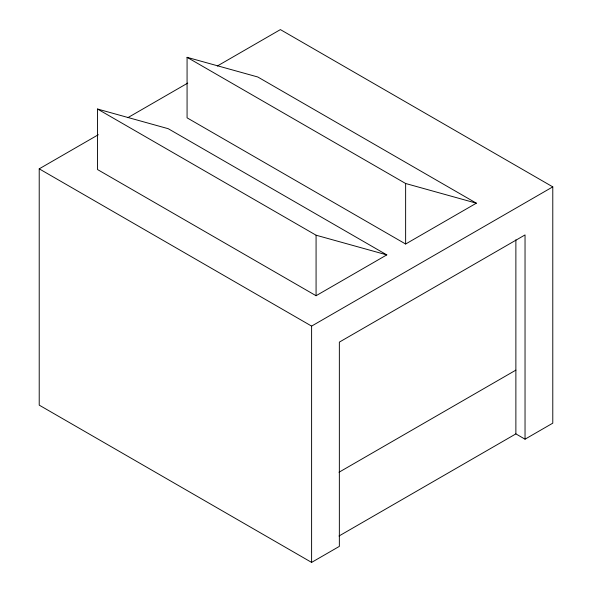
<?xml version="1.0" encoding="UTF-8"?>
<svg xmlns="http://www.w3.org/2000/svg" width="592" height="592" viewBox="0 0 592 592"><rect width="100%" height="100%" fill="white"/><g stroke="black" fill="none" stroke-linecap="round" stroke-linejoin="round"><path stroke-width="0.89" d="M339.001 536.012L515.876 433.892L525.037 439.183L525.037 234.92L339.357 342.124L339.357 546.379L311.607 562.4L39.22 405.135L39.22 168.838L98.316 134.724M127.857 117.66L187.753 83.08M217.301 66.023L280.393 29.6L552.78 186.865L552.78 423.162L525.037 439.183M316.076 295.719L386.798 254.886L168.239 128.708L97.517 109.024L97.517 169.541L316.076 295.719L316.076 235.209L97.517 109.024M405.631 244.015L476.353 203.182L257.801 76.997L187.072 57.32L187.072 117.83L405.631 244.015L405.631 183.498L187.072 57.32M39.22 168.838L311.607 326.103L552.78 186.865M339.001 472.246L515.876 370.126M405.631 183.498L476.353 203.182M316.076 235.209L386.798 254.886M515.876 239.804L515.876 433.892M311.607 326.103L311.607 562.4"/></g></svg>
